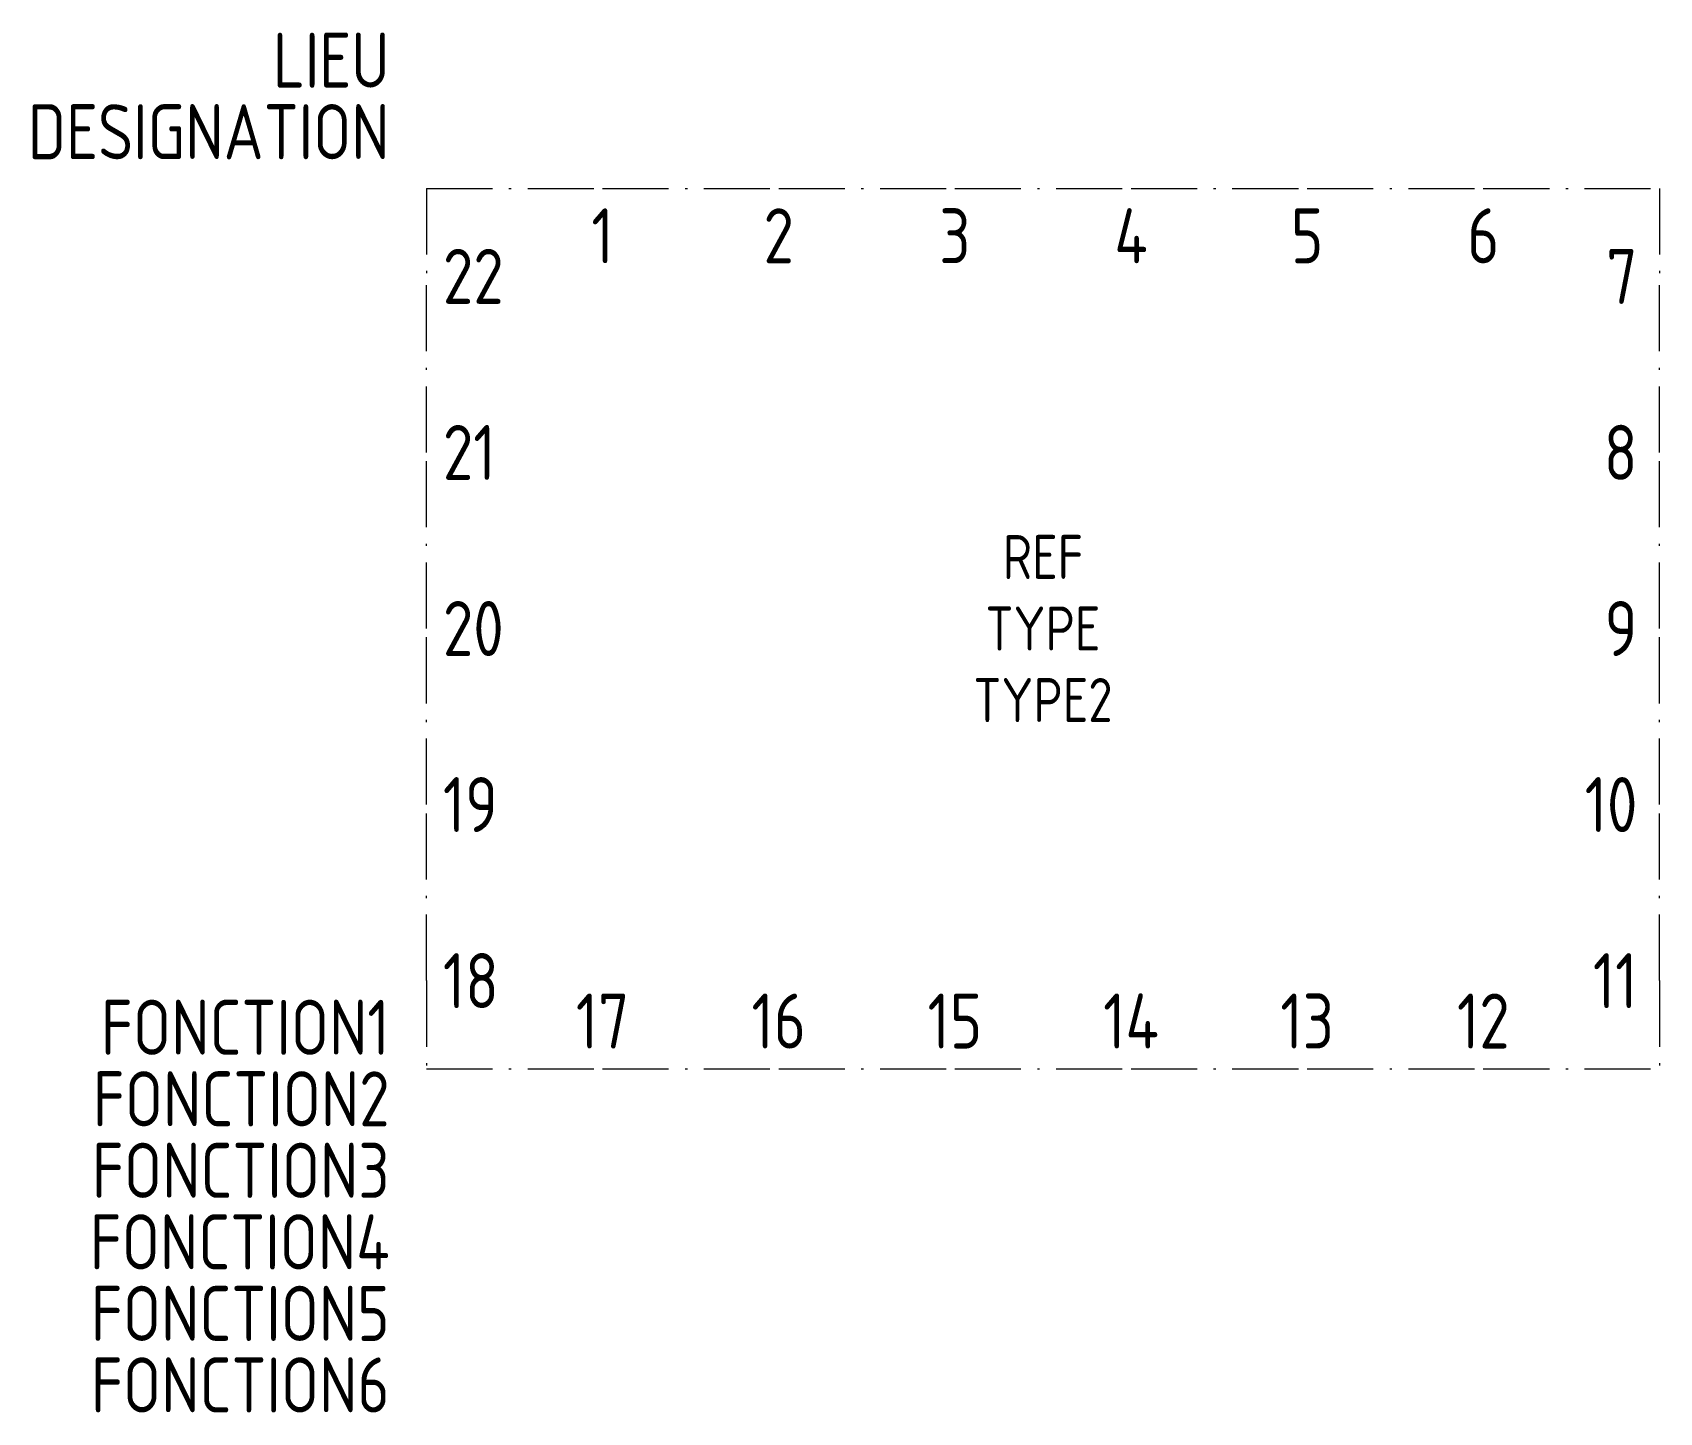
# Model space of a CAD drawing. Header units: millimetres. Extents: x -25.9 to 48, y -55.6 to 7.1.
import ezdxf
from ezdxf.enums import TextEntityAlignment as Align

# ---------------------------------------------------------------- set-up
doc = ezdxf.new("R2010")
doc.units = ezdxf.units.MM
doc.linetypes.add('ACAD_ISO10W100', pattern=[18, 12, -3, 0, -3])
for name, color, linetype in [('SYMB_BOITE', 6, 'ACAD_ISO10W100'), ('SYMB_REF_CONTACT', 2, 'Continuous'), ('SYMB_TXT_CONTACT', 2, 'Continuous'), ('SYMB_TXT_NOM', 3, 'Continuous')]:
    doc.layers.add(name, color=color, linetype=linetype)
doc.styles.add('NET2_5', font='isocp.shx', dxfattribs={"width": 0.9, "height": 2.5})
doc.styles.add('NET_2', font='isocp.shx', dxfattribs={"width": 0.9, "height": 2})

msp = doc.modelspace()

# ---------------------------------------------------------------- linework, layer by layer
at = {"layer": 'SYMB_BOITE', "ltscale": 0.25}
for p, q in [((-8, 0), (0, 0)), ((-8, 0), (-8, -4)), ((0, 0), (8, 0)), ((8, 0), (16, 0)), ((16, 0), (24, 0)), ((24, 0), (32, 0)), ((32, 0), (40, 0)), ((40, 0), (48, 0)), ((48, 0), (48, -4)), ((-8, -12), (-8, -4)), ((48, -12), (48, -4)), ((-8, -20), (-8, -12)), ((48, -20), (48, -12)), ((-8, -28), (-8, -20)), ((48, -28), (48, -20)), ((-8, -36), (-8, -28)), ((48, -36), (48, -28)), ((-8, -36), (-8, -40)), ((48, -36), (48, -40)), ((-8, -40), (0, -40)), ((0, -40), (8, -40)), ((8, -40), (16, -40)), ((16, -40), (24, -40)), ((24, -40), (32, -40)), ((32, -40), (40, -40)), ((40, -40), (48, -40))]:
    msp.add_line(p, q, dxfattribs=at)

# ---------------------------------------------------------------- texts
at = {"layer": 'SYMB_REF_CONTACT', "style": 'NET_2', "width": 0.9, "flags": 8}
msp.add_attdef('REF', text='', height=2, dxfattribs=at).set_placement((20, -16.75), align=Align.MIDDLE_CENTER)
at = {"layer": 'SYMB_TXT_CONTACT', "style": 'NET2_5', "width": 0.9, "flags": 8}
for tag, p in [('1', (0, -3.407)), ('2', (8, -3.407)), ('3', (16, -3.407)), ('4', (24, -3.407)), ('5', (32, -3.407)), ('6', (40, -3.407)), ('17', (0, -39.085)), ('16', (8, -39.085)), ('15', (16, -39.085)), ('14', (24, -39.085)), ('13', (32, -39.085)), ('12', (40, -39.085))]:
    msp.add_attdef(tag, text='', height=2.5, dxfattribs=at).set_placement(p, align=Align.CENTER)
for tag, p in [('22', (-7.253, -4)), ('21', (-7.253, -12)), ('20', (-7.253, -20)), ('19', (-7.253, -28)), ('18', (-7.253, -36))]:
    msp.add_attdef(tag, text='', height=2.5, dxfattribs=at).set_placement(p, align=Align.MIDDLE_LEFT)
for tag, p in [('7', (47, -4)), ('8', (47, -12)), ('9', (47, -20)), ('10', (47, -28)), ('11', (47, -36))]:
    msp.add_attdef(tag, text='', height=2.5, dxfattribs=at).set_placement(p, align=Align.MIDDLE_RIGHT)
at = {"layer": 'SYMB_TXT_NOM', "style": 'NET2_5', "width": 0.9, "flags": 8}
for tag, text, p in [('LIEU', '', (-9.672, 4.572)), ('DESIGNATION', 'A?', (-9.672, 1.322)), ('FONCTION1', '', (-9.672, -39.371)), ('FONCTION2', '', (-9.672, -42.621)), ('FONCTION3', '', (-9.672, -45.871)), ('FONCTION4', '', (-9.672, -49.121)), ('FONCTION5', '', (-9.672, -52.371)), ('FONCTION6', '', (-9.672, -55.621))]:
    msp.add_attdef(tag, text=text, height=2.5, dxfattribs=at).set_placement(p, align=Align.RIGHT)
at = {"layer": 'SYMB_TXT_NOM', "style": 'NET_2', "width": 0.9, "flags": 8}
for tag, p in [('TYPE', (20, -20)), ('TYPE2', (20, -23.25))]:
    msp.add_attdef(tag, text='', height=2, dxfattribs=at).set_placement(p, align=Align.MIDDLE_CENTER)

doc.saveas('drawing.dxf')
